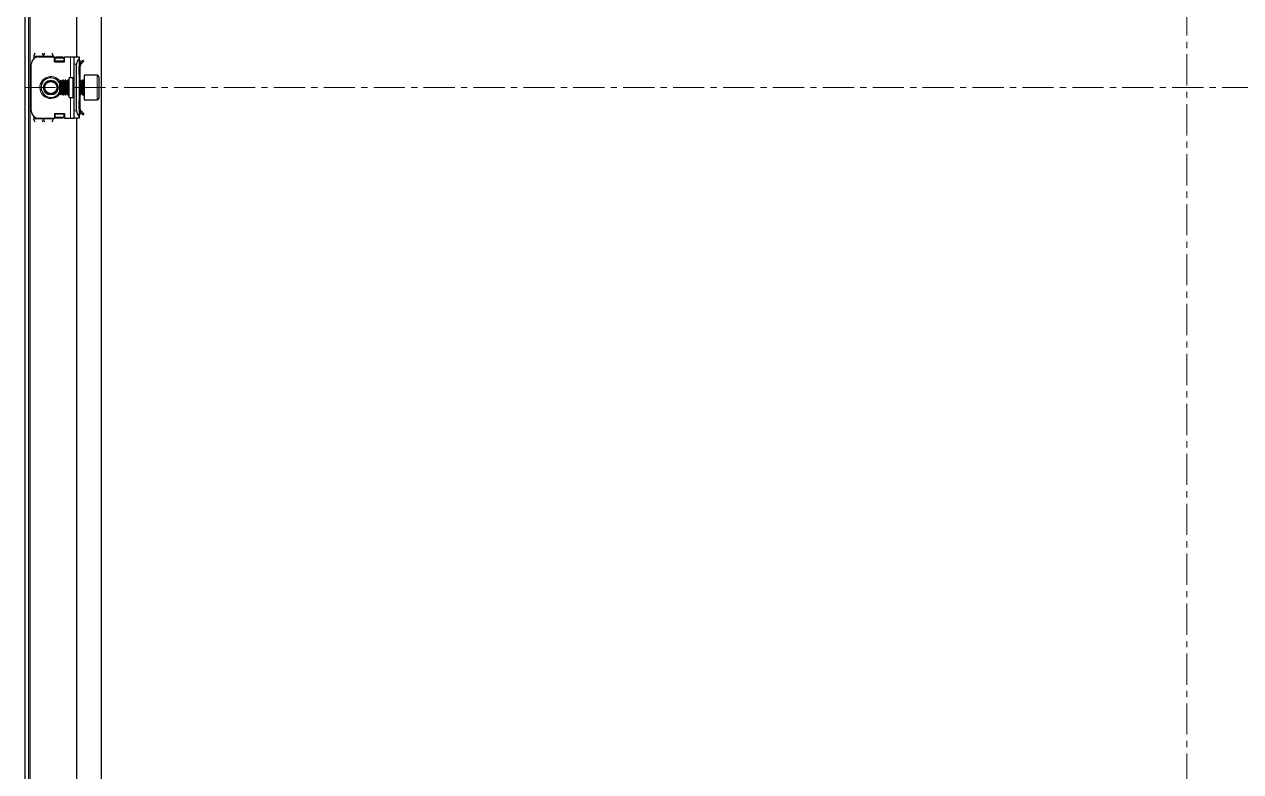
# Model space of a CAD drawing. Header units: millimetres. Extents: x -562 to 1668, y -390 to 999.
# Drawn here: x 721 to 1216.3, y 11.7 to 315.8 of the extents above; entities that cross this region are included whole.
import ezdxf

# ---------------------------------------------------------------- set-up
doc = ezdxf.new("R2010")
doc.units = ezdxf.units.MM
doc.linetypes.add('CENTERX2', pattern=[20.32, 12.7, -2.54, 2.54, -2.54])
doc.layers.add('FORMAT', color=7, linetype='Continuous')

msp = doc.modelspace()

# ---------------------------------------------------------------- linework, layer by layer
at = {"color": 7, "linetype": 'Continuous', "lineweight": 25}
for p, q in [((721.34, -290.4), (721.34, 870.6)), ((722.84, -290.4), (722.84, 870.6)), ((752.34, 839.6), (752.34, -259.4)), ((742.34, 790.1), (742.34, 302.6)), ((724.84, 302.85), (724.84, 301.84)), ((726.84, 302.6), (733.34, 302.6)), ((732.84, 302.85), (732.84, 302.6)), ((733.34, 300.6), (733.34, 302.6)), ((733.54, 302.48), (733.34, 302.48)), ((733.54, 300.6), (733.54, 302.48)), ((733.59, 302.22), (734.09, 302.58)), ((734.09, 302.22), (733.59, 301.87)), ((733.59, 301.87), (733.59, 302.22)), ((734.09, 302.58), (734.09, 302.22)), ((734.09, 302.58), (736.59, 302.58)), ((734.09, 302.22), (736.59, 302.22)), ((736.59, 302.22), (736.59, 302.58)), ((736.59, 302.58), (737.09, 302.22)), ((737.09, 301.87), (736.59, 302.22)), ((737.09, 302.22), (737.09, 301.87)), ((737.34, 300.6), (737.34, 302.6)), ((737.34, 302.6), (739.84, 302.6)), ((739.84, 302.6), (741.34, 302.6)), ((741.34, 299.6), (741.34, 302.6)), ((741.34, 302.6), (743.34, 302.6)), ((743.34, 302.6), (743.34, 301.84)), ((723.84, 280.6), (723.84, 299.6)), ((733.34, 300.6), (737.34, 300.6)), ((733.59, 300.95), (733.59, 301.87)), ((733.59, 300.6), (733.59, 300.95)), ((737.09, 301.87), (737.09, 300.95)), ((737.09, 300.95), (737.09, 300.6)), ((741.34, 280.6), (741.34, 299.6)), ((742.34, 280.6), (742.34, 299.6)), ((743.34, 301.84), (743.34, 278.36)), ((743.34, 301.51), (743.54, 301.31)), ((743.84, 298.85), (743.34, 298.85)), ((743.34, 295.35), (743.34, 298.85)), ((743.84, 300.6), (743.84, 300.14)), ((743.84, 295.35), (743.84, 298.85)), ((743.92, 300.26), (744.9, 301.24)), ((744.28, 299.91), (743.92, 300.26)), ((744.28, 299.91), (745.25, 300.89)), ((744.9, 301.24), (745.25, 300.89)), ((735.89, 293.1), (735.34, 292.55)), ((735.34, 292.55), (735.34, 288.78)), ((735.95, 293.1), (735.89, 293.1)), ((735.89, 293.1), (735.89, 288.48)), ((736.34, 292.55), (735.95, 293.1)), ((735.95, 293.1), (735.95, 292.63)), ((735.95, 292.63), (735.95, 287.1)), ((736.72, 293.1), (736.34, 292.55)), ((736.34, 292.55), (736.34, 292.16)), ((736.95, 293.1), (736.72, 293.1)), ((736.72, 293.1), (736.72, 292.63)), ((736.72, 292.63), (736.72, 287.1)), ((737.34, 292.55), (736.95, 293.1)), ((736.95, 293.1), (736.95, 292.63)), ((736.95, 292.63), (736.95, 287.1)), ((737.72, 293.1), (737.34, 292.55)), ((737.34, 292.55), (737.34, 292.16)), ((737.95, 293.1), (737.72, 293.1)), ((737.72, 293.1), (737.72, 292.63)), ((737.72, 292.63), (737.72, 287.1)), ((738.34, 292.55), (737.95, 293.1)), ((737.95, 293.1), (737.95, 292.63)), ((737.95, 292.63), (737.95, 287.1)), ((738.72, 293.1), (738.34, 292.55)), ((738.34, 292.55), (738.34, 292.16)), ((738.95, 293.1), (738.72, 293.1)), ((738.72, 293.1), (738.72, 292.63)), ((738.72, 292.63), (738.72, 287.1)), ((739.34, 292.55), (738.95, 293.1)), ((738.95, 293.1), (738.95, 292.63)), ((738.95, 292.63), (738.95, 287.1)), ((740.84, 294.1), (739.34, 294.1)), ((739.34, 286.1), (739.34, 294.1)), ((743.84, 295.35), (743.34, 295.35)), ((743.72, 293.1), (743.34, 292.55)), ((743.95, 293.1), (743.72, 293.1)), ((743.72, 293.1), (743.72, 292.63)), ((743.72, 292.63), (743.72, 287.1)), ((743.84, 293.1), (743.84, 295.35)), ((744.34, 292.55), (743.95, 293.1)), ((743.95, 293.1), (743.95, 292.63)), ((743.95, 292.63), (743.95, 287.1)), ((744.72, 293.1), (744.34, 292.55)), ((744.34, 292.55), (744.34, 292.16)), ((745.09, 293.1), (744.72, 293.1)), ((744.72, 293.1), (744.72, 292.63)), ((744.72, 292.63), (744.72, 287.1)), ((750.74, 295.1), (745.34, 295.1)), ((745.34, 295.1), (745.34, 287.41)), ((751.34, 294.5), (751.34, 287.73)), ((735.34, 288.78), (735.34, 287.65)), ((735.34, 287.65), (735.89, 287.1)), ((735.89, 288.48), (735.89, 287.1)), ((735.95, 287.1), (736.34, 287.65)), ((736.34, 292.16), (736.34, 287.65)), ((736.34, 287.65), (736.72, 287.1)), ((736.95, 287.1), (737.34, 287.65)), ((737.34, 292.16), (737.34, 287.65)), ((737.34, 287.65), (737.72, 287.1)), ((737.95, 287.1), (738.34, 287.65)), ((738.34, 292.16), (738.34, 287.65)), ((738.34, 287.65), (738.72, 287.1)), ((738.95, 287.1), (739.34, 287.65)), ((743.34, 287.65), (743.72, 287.1)), ((743.95, 287.1), (744.34, 287.65)), ((744.34, 292.16), (744.34, 287.65)), ((744.34, 287.65), (744.72, 287.1)), ((745.34, 287.41), (745.34, 285.1)), ((751.34, 287.73), (751.34, 285.7)), ((735.89, 287.1), (735.95, 287.1)), ((736.72, 287.1), (736.95, 287.1)), ((737.72, 287.1), (737.95, 287.1)), ((738.72, 287.1), (738.95, 287.1)), ((739.34, 286.1), (740.84, 286.1)), ((743.34, 284.85), (743.84, 284.85)), ((743.34, 281.35), (743.34, 284.85)), ((743.72, 287.1), (743.95, 287.1)), ((743.84, 284.85), (743.84, 287.1)), ((743.84, 281.35), (743.84, 284.85)), ((744.72, 287.1), (745.09, 287.1)), ((745.34, 285.1), (750.74, 285.1)), ((724.84, 278.36), (724.84, 277.35)), ((726.84, 277.6), (733.34, 277.6)), ((732.84, 277.6), (732.84, 277.35)), ((733.34, 279.6), (733.34, 277.6)), ((733.34, 279.6), (737.34, 279.6)), ((733.34, 277.72), (733.54, 277.72)), ((733.54, 277.72), (733.54, 279.6)), ((733.59, 279.25), (733.59, 279.6)), ((733.59, 278.33), (733.59, 279.25)), ((733.59, 278.33), (734.09, 277.98)), ((733.59, 277.98), (733.59, 278.33)), ((734.09, 277.63), (733.59, 277.98)), ((736.59, 277.98), (734.09, 277.98)), ((734.09, 277.98), (734.09, 277.63)), ((736.59, 277.63), (734.09, 277.63)), ((736.59, 277.98), (737.09, 278.33)), ((736.59, 277.63), (736.59, 277.98)), ((737.09, 277.98), (736.59, 277.63)), ((737.09, 279.6), (737.09, 279.25)), ((737.09, 279.25), (737.09, 278.33)), ((737.09, 278.33), (737.09, 277.98)), ((737.34, 279.6), (737.34, 277.6)), ((737.34, 277.6), (739.84, 277.6)), ((739.84, 277.6), (741.34, 277.6)), ((741.34, 277.6), (741.34, 280.6)), ((743.34, 277.6), (741.34, 277.6)), ((742.34, 277.6), (742.34, -209.9)), ((743.84, 281.35), (743.34, 281.35)), ((743.54, 278.89), (743.34, 278.69)), ((743.34, 278.36), (743.34, 277.6)), ((743.84, 279.6), (743.84, 279.99)), ((744.28, 280.29), (743.92, 279.94)), ((743.92, 279.94), (744.9, 278.96)), ((744.28, 280.29), (745.25, 279.31)), ((744.9, 278.96), (745.25, 279.31))]:
    msp.add_line(p, q, dxfattribs=at)
at = {"color": 8, "linetype": 'Continuous', "lineweight": 18}
for p, q in [((723.44, -288.3), (723.44, 868.5)), ((724.84, 302.85), (728.84, 302.85)), ((728.84, 302.85), (732.84, 302.85)), ((739.84, 294.1), (739.84, 302.6)), ((737.09, 300.95), (733.59, 300.95)), ((742.34, 299.6), (741.34, 299.6)), ((743.34, 301.1), (743.54, 301.31)), ((743.34, 300.6), (743.84, 300.6)), ((740.84, 286.1), (740.84, 294.1)), ((745.09, 287.1), (745.09, 293.1)), ((750.74, 287.41), (750.74, 295.1)), ((750.74, 285.1), (750.74, 287.41)), ((739.84, 277.6), (739.84, 286.1)), ((724.84, 277.35), (728.84, 277.35)), ((732.84, 277.35), (728.84, 277.35)), ((733.59, 279.25), (737.09, 279.25)), ((741.34, 280.6), (742.34, 280.6)), ((743.34, 279.6), (743.84, 279.6)), ((743.34, 279.1), (743.54, 278.89))]:
    msp.add_line(p, q, dxfattribs=at)
at = {"color": 7, "linetype": 'Continuous', "lineweight": 25}
for radius in [3, 2.76, 2.45]:
    msp.add_circle((731.84, 290.1), radius, dxfattribs=at)
for centre, radius, start, end in [((726.84, 299.6), 3, 90, 180), ((745.34, 299.6), 3, 131.8103, 180), ((742.84, 300.6), 1, 360, 45), ((731.84, 290.1), 4, 90, 331.045), ((731.84, 290.1), 4, 28.955, 90), ((740.84, 294.6), 0.5, 270, 360), ((745.09, 293.35), 0.25, 270, 0), ((750.74, 294.5), 0.6, 0, 90), ((740.84, 285.6), 0.5, 0, 90), ((745.09, 286.85), 0.25, 360, 90), ((750.74, 285.7), 0.6, 270, 360), ((726.84, 280.6), 3, 180, 270), ((745.34, 280.6), 3, 180, 228.1897), ((742.84, 279.6), 1, 315, 360)]:
    msp.add_arc(centre, radius, start, end, dxfattribs=at)
at = {"color": 8, "linetype": 'Continuous', "lineweight": 18}
for start, end in [(35.4622, 270), (270, 324.5378)]:
    msp.add_arc((731.84, 290.1), 4.5, start, end, dxfattribs=at)
at = {"color": 7, "linetype": 'Continuous', "lineweight": 25}
for points, knots in [([(724.84, 302.85), (724.93, 303.09), (725.12, 303.58), (725.31, 303.98), (725.41, 304.17)], [0, 0, 0, 0, 0.5020654, 1, 1, 1, 1]), ([(728.26, 304.16), (728.34, 304.01), (728.52, 303.66), (728.71, 303.17), (728.82, 302.89), (728.84, 302.85)], [0, 0, 0, 0, 0.415483, 0.917152, 1, 1, 1, 1]), ([(728.84, 302.85), (728.93, 303.09), (729.12, 303.58), (729.31, 303.98), (729.41, 304.17)], [0, 0, 0, 0, 0.502065, 1, 1, 1, 1]), ([(732.26, 304.16), (732.34, 304.01), (732.52, 303.66), (732.71, 303.17), (732.82, 302.89), (732.84, 302.85)], [0, 0, 0, 0, 0.415483, 0.917152, 1, 1, 1, 1]), ([(743.92, 300.26), (743.77, 300.08), (743.46, 299.7), (743.34, 299.17), (743.34, 298.89), (743.34, 298.85)], [0, 0, 0, 0, 0.4618628, 0.9237257, 1, 1, 1, 1]), ([(744.28, 299.91), (744.16, 299.76), (743.97, 299.53), (743.86, 299.15), (743.84, 298.95), (743.84, 298.85)], [0, 0, 0, 0, 0.485042, 0.738404, 1, 1, 1, 1]), ([(725.41, 276.04), (725.33, 276.2), (725.15, 276.54), (724.96, 277.03), (724.85, 277.31), (724.84, 277.35)], [0, 0, 0, 0, 0.415483, 0.917152, 1, 1, 1, 1]), ([(728.84, 277.35), (728.74, 277.11), (728.55, 276.62), (728.36, 276.22), (728.26, 276.03)], [0, 0, 0, 0, 0.502065, 1, 1, 1, 1]), ([(729.41, 276.04), (729.33, 276.2), (729.15, 276.54), (728.96, 277.03), (728.85, 277.31), (728.84, 277.35)], [0, 0, 0, 0, 0.4154826, 0.9171518, 1, 1, 1, 1]), ([(732.84, 277.35), (732.74, 277.11), (732.55, 276.62), (732.36, 276.22), (732.26, 276.03)], [0, 0, 0, 0, 0.502065, 1, 1, 1, 1]), ([(743.34, 281.35), (743.36, 281.11), (743.41, 280.63), (743.7, 280.17), (743.89, 279.96), (743.92, 279.94)], [0, 0, 0, 0, 0.461863, 0.923726, 1, 1, 1, 1]), ([(743.84, 281.35), (743.86, 281.16), (743.89, 280.87), (744.07, 280.52), (744.21, 280.37), (744.28, 280.29)], [0, 0, 0, 0, 0.485042, 0.738404, 1, 1, 1, 1])]:
    msp.add_open_spline(points, degree=3, knots=knots, dxfattribs=at)
at = {"layer": 'FORMAT', "linetype": 'CENTERX2', "lineweight": 18}
for p, q in [((1194.34, 872.6), (1194.34, -292.4)), ((721.04, 290.1), (1667.64, 290.1))]:
    msp.add_line(p, q, dxfattribs=at)

doc.saveas('drawing.dxf')
